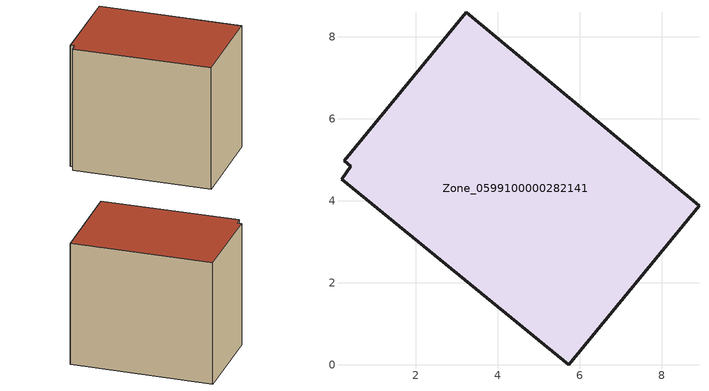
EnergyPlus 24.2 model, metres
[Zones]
Zone_0599100000282141
 floor ground (C_G): 0.18,4.52 0.41,4.84 0.25,4.98 3.22,8.6 8.91,3.88 5.73,0 z0
 wall outside (C_F): 8.91,3.88 3.22,8.6 0.25,4.98 0.41,4.84 0.18,4.52 5.73,0 8.91,3.88 z0:6.63
 roof outside (C_R): 0.41,4.84 0.18,4.52 5.73,0 8.91,3.88 3.22,8.6 0.25,4.98 z6.63
[BUILDING]
Pand.0599100000282141: North Axis=0; Terrain=City; Loads Convergence Tolerance Value=0.04; Temperature Convergence Tolerance Value=0.4; Solar Distribution=FullExterior; Maximum Number of Warmup Days=25; Minimum Number of Warmup Days=1
[Site:Location]
Rotterdam.The.Hague.AP_ZH_NLD Design_Conditions: Latitude=51.96; Longitude=4.45; Time Zone=1; Elevation=-4.5
[SITE:GROUNDTEMPERATURE:BUILDINGSURFACE]
18, 18, 18, 18, 18, 18, 18, 18, 18, 18, 18, 18
[MATERIAL] Thermal Absorptance=0.9; Solar Absorptance=0.7; Visible Absorptance=0.7
Name | Roughness | Thickness | Conductivity | Density | Specific Heat
G.TI.1946 | MediumSmooth | 0.15 | 1 | 540 | 1210
F.TI.1946 | Rough | 0.3 | 0.857143 | 1920 | 840
R.TI.1946 | MediumRough | 0.2 | 0.1 | 1500 | 1000
[CONSTRUCTION]
C_G: G.TI.1946
C_F: F.TI.1946
C_R: R.TI.1946
[ZONE]
Zone_0599100000282141: Type=1; Multiplier=1; Ceiling Height=Autocalculate; Volume=Autocalculate; Floor Area=autocalculate; Part of Total Floor Area=Yes
[ZONEINFILTRATION:DESIGNFLOWRATE]
Infil_Zone_0599100000282141: Zone or ZoneList or Space or SpaceList=Zone_0599100000282141; Schedule=AlwaysOn; Design Flow Rate Calculation Method=Flow/Area; Flow Rate per Floor Area=0.003; Constant Term Coefficient=1; Temperature Term Coefficient=0; Velocity Term Coefficient=0; Velocity Squared Term Coefficient=0
[HVACTEMPLATE:ZONE:IDEALLOADSAIRSYSTEM]
Zone_0599100000282141: Maximum Heating Supply Air Temperature=50; Minimum Cooling Supply Air Temperature=13; Maximum Heating Supply Air Humidity Ratio=0.0156; Minimum Cooling Supply Air Humidity Ratio=0.0077; Heating Limit=NoLimit; Cooling Limit=NoLimit; Dehumidification Control Type=ConstantSensibleHeatRatio; Cooling Sensible Heat Ratio=0.7; Dehumidification Setpoint=60; Humidification Control Type=None; Humidification Setpoint=30; Outdoor Air Method=None; Outdoor Air Flow Rate per Person=0.00944; Outdoor Air Flow Rate per Zone Floor Area=0; Outdoor Air Flow Rate per Zone=0; Demand Controlled Ventilation Type=None; Outdoor Air Economizer Type=NoEconomizer; Heat Recovery Type=None; Sensible Heat Recovery Effectiveness=0.7; Latent Heat Recovery Effectiveness=0.65
[ZONECONTROL:THERMOSTAT]
ThermostatControl_Zone_0599100000282141: Zone or ZoneList=Zone_0599100000282141; Control Type Schedule=DualSetpointControlType; Control 1=Thermostat_Zone_0599100000282141; Temperature Difference Between Cutout And Setpoint=0
[THERMOSTATSETPOINT:DUALSETPOINT]
Thermostat_Zone_0599100000282141: Heating Setpoint Temperature Schedule=HeatingSetpoint_Zone_0599100000282141; Cooling Setpoint Temperature Schedule=CoolingSetpoint_Zone_0599100000282141
[SCHEDULE:COMPACT]
HeatingSetpoint_Zone_0599100000282141: Through: 12/31, For: AllDays, Until: 24:00, 21
CoolingSetpoint_Zone_0599100000282141: Through: 12/31, For: AllDays, Until: 24:00, 24
DualSetpointControlType: Through: 12/31, For: AllDays, Until: 24:00, 4
AlwaysOn: Through: 12/31, For: AllDays, Until: 24:00, 1
